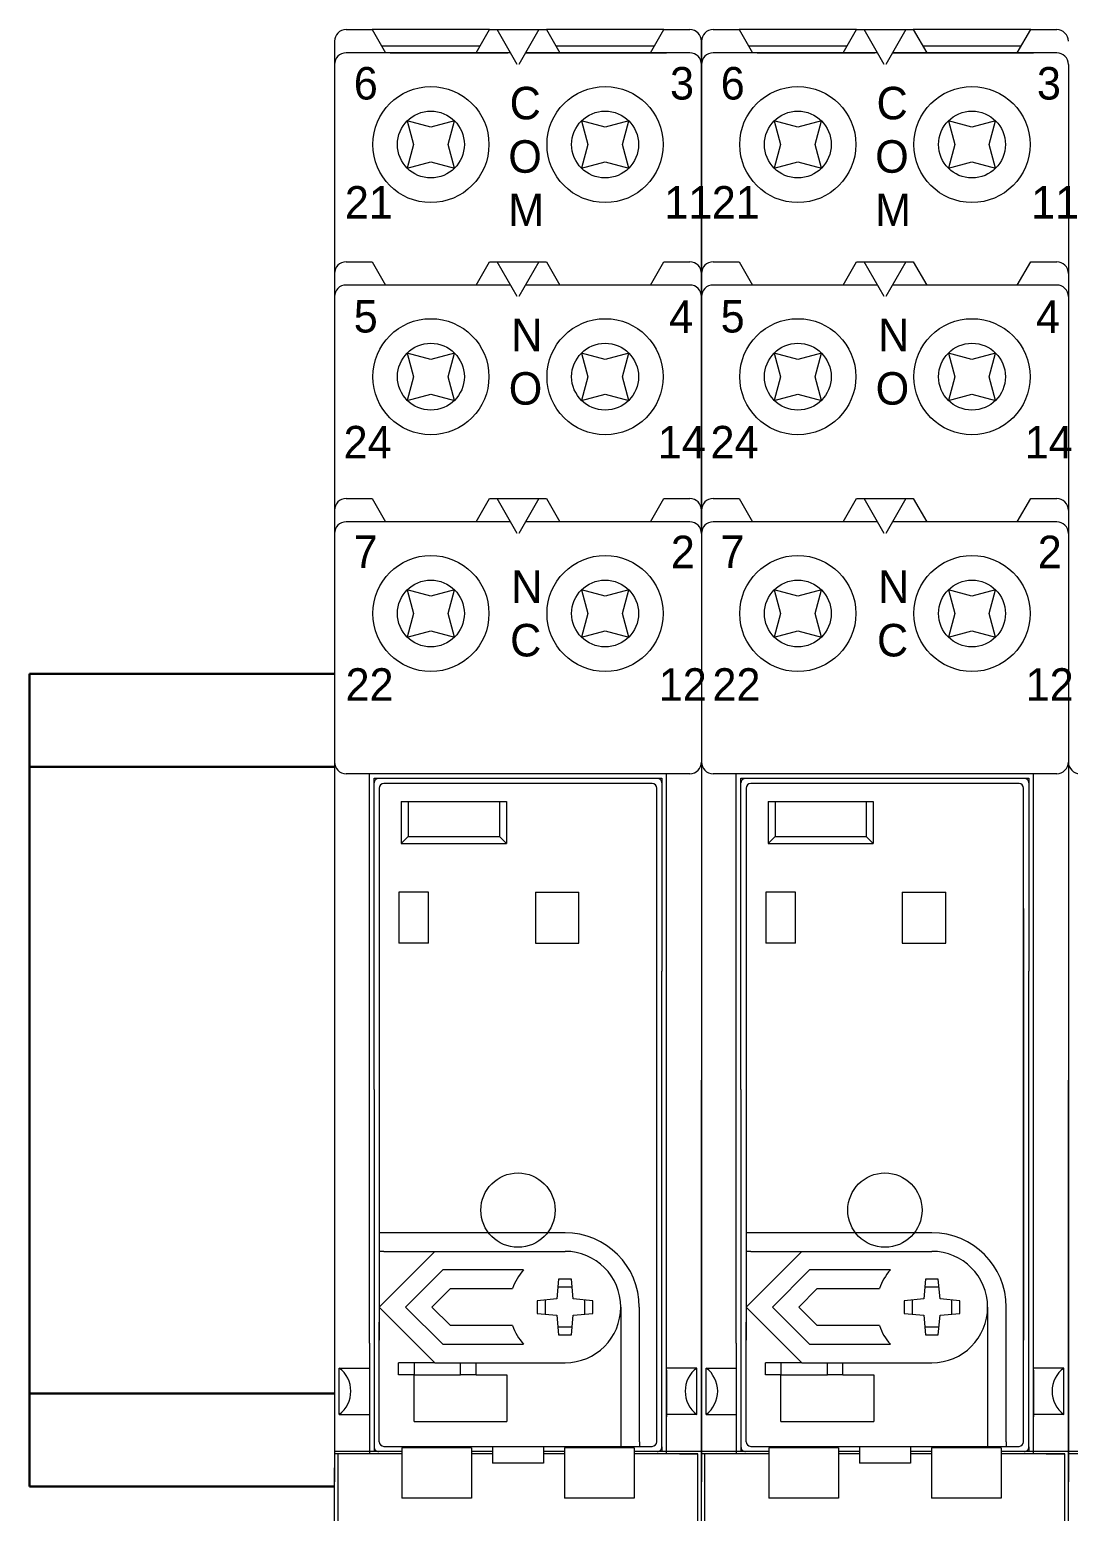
# Model space of a CAD drawing. Header units: millimetres. Extents: x -6000 to 26000, y -6000 to 26000.
# Drawn here: x 87.01 to 93.24, y -4977.31 to -4968.43 of the extents above; entities that cross this region are included whole.
import ezdxf

# ---------------------------------------------------------------- set-up
doc = ezdxf.new("R2010")
doc.units = ezdxf.units.MM
doc.header["$MEASUREMENT"] = 0
doc.linetypes.add('HIDDEN2', pattern=[2.38125, 1.5875, -0.79375])
for name, color, linetype, lineweight in [('Чертеж и Рисунок_Ном._пера__1', 7, 'Continuous', 15), ('Чертеж и Рисунок_Ном._пера__21', 7, 'Continuous', 30), ('Чертеж и Рисунок_Ном._пера__7', 7, 'Continuous', 15)]:
    doc.layers.add(name, color=color, linetype=linetype, lineweight=lineweight)
doc.styles.add('СГЕНЕРИР_СТИЛЬ_2', font='')
doc.styles.get('СГЕНЕРИР_СТИЛЬ_2').set_extended_font_data('Arial')

msp = doc.modelspace()

# ---------------------------------------------------------------- linework, layer by layer
at = {"layer": 'Чертеж и Рисунок_Ном._пера__21', "color": 7, "linetype": 'Continuous', "lineweight": 30}
for p, q in [((87.0135, -4972.2921), (88.8399, -4972.2921)), ((87.0135, -4977.1606), (87.0135, -4972.2921)), ((87.0135, -4972.8485), (88.8399, -4972.8485)), ((88.8399, -4976.6042), (87.0135, -4976.6042)), ((88.8399, -4977.1606), (87.0135, -4977.1606))]:
    msp.add_line(p, q, dxfattribs=at)
at = {"layer": 'Чертеж и Рисунок_Ном._пера__7', "color": 7, "linetype": 'Continuous', "lineweight": 15}
for p, q in [((88.8399, -4968.5018), (88.8399, -4968.6409)), ((88.9094, -4968.4323), (89.0656, -4968.4323)), ((89.7687, -4968.4323), (89.0656, -4968.4323)), ((89.0656, -4968.4323), (89.1459, -4968.5714)), ((89.6884, -4968.5714), (89.7687, -4968.4323)), ((89.7687, -4968.4323), (89.8136, -4968.4323)), ((89.7916, -4968.4323), (90.0859, -4968.4323)), ((89.8939, -4968.5714), (89.8136, -4968.4323)), ((89.934, -4968.6409), (89.8136, -4968.4323)), ((89.8136, -4968.4323), (90.064, -4968.4323)), ((90.064, -4968.4323), (89.9435, -4968.6409)), ((90.064, -4968.4323), (90.1088, -4968.4323)), ((90.812, -4968.4323), (90.1088, -4968.4323)), ((90.1088, -4968.4323), (90.1892, -4968.5714)), ((90.7316, -4968.5714), (90.812, -4968.4323)), ((90.812, -4968.4323), (90.9681, -4968.4323)), ((91.0377, -4968.6409), (91.0377, -4968.5018)), ((91.0377, -4968.5018), (91.0377, -4968.6409)), ((91.1072, -4968.4323), (91.2634, -4968.4323)), ((91.9665, -4968.4323), (91.2634, -4968.4323)), ((91.2634, -4968.4323), (91.3437, -4968.5714)), ((91.8862, -4968.5714), (91.9665, -4968.4323)), ((91.9665, -4968.4323), (92.0114, -4968.4323)), ((91.9894, -4968.4323), (92.2837, -4968.4323)), ((92.0917, -4968.5714), (92.0114, -4968.4323)), ((92.1318, -4968.6409), (92.0114, -4968.4323)), ((92.0114, -4968.4323), (92.2617, -4968.4323)), ((92.2617, -4968.4323), (92.1413, -4968.6409)), ((92.2617, -4968.4323), (92.3066, -4968.4323)), ((93.0097, -4968.4323), (92.3066, -4968.4323)), ((92.3066, -4968.4323), (92.3869, -4968.5714)), ((92.9294, -4968.5714), (93.0097, -4968.4323)), ((93.0097, -4968.4323), (93.1659, -4968.4323)), ((89.8939, -4968.5714), (88.9094, -4968.5714)), ((89.1218, -4968.5296), (89.7125, -4968.5296)), ((89.1737, -4968.5714), (89.8787, -4968.5714)), ((89.9837, -4968.5714), (90.829, -4968.5714)), ((90.9681, -4968.5714), (89.9837, -4968.5714)), ((89.9989, -4968.5714), (90.829, -4968.5714)), ((90.1651, -4968.5296), (90.7557, -4968.5296)), ((92.0917, -4968.5714), (91.1072, -4968.5714)), ((91.3196, -4968.5296), (91.9103, -4968.5296)), ((91.3715, -4968.5714), (92.0765, -4968.5714)), ((92.1814, -4968.5714), (93.0268, -4968.5714)), ((93.1659, -4968.5714), (92.1814, -4968.5714)), ((92.1966, -4968.5714), (93.0268, -4968.5714)), ((92.3628, -4968.5296), (92.9535, -4968.5296)), ((88.8399, -4968.6409), (88.8399, -4974.7264)), ((88.8399, -4968.6409), (88.8399, -4969.8928)), ((91.0377, -4968.6409), (91.0377, -4974.7264)), ((91.0377, -4969.8928), (91.0377, -4968.6409)), ((91.0377, -4968.6409), (91.0377, -4974.7264)), ((91.0377, -4968.6409), (91.0377, -4969.8928)), ((93.2354, -4968.6409), (93.2354, -4974.7264)), ((93.2354, -4968.6409), (93.2354, -4974.7264)), ((89.2755, -4968.9792), (89.3135, -4969.1208)), ((89.4171, -4969.0171), (89.2755, -4968.9792)), ((89.5588, -4968.9792), (89.4171, -4969.0171)), ((89.5208, -4969.1208), (89.5588, -4968.9792)), ((90.4604, -4969.0171), (90.3188, -4968.9792)), ((90.3188, -4968.9792), (90.3567, -4969.1208)), ((90.602, -4968.9792), (90.4604, -4969.0171)), ((90.5641, -4969.1208), (90.602, -4968.9792)), ((91.4733, -4968.9792), (91.5112, -4969.1208)), ((91.6149, -4969.0171), (91.4733, -4968.9792)), ((91.7566, -4968.9792), (91.6149, -4969.0171)), ((91.7186, -4969.1208), (91.7566, -4968.9792)), ((92.6582, -4969.0171), (92.5165, -4968.9792)), ((92.5165, -4968.9792), (92.5545, -4969.1208)), ((92.7998, -4968.9792), (92.6582, -4969.0171)), ((92.7619, -4969.1208), (92.7998, -4968.9792)), ((89.3135, -4969.1208), (89.2755, -4969.2624)), ((89.5588, -4969.2624), (89.5208, -4969.1208)), ((90.3567, -4969.1208), (90.3188, -4969.2624)), ((90.602, -4969.2624), (90.5641, -4969.1208)), ((91.5112, -4969.1208), (91.4733, -4969.2624)), ((91.7566, -4969.2624), (91.7186, -4969.1208)), ((92.5545, -4969.1208), (92.5165, -4969.2624)), ((92.7998, -4969.2624), (92.7619, -4969.1208)), ((89.2755, -4969.2624), (89.4171, -4969.2245)), ((89.4171, -4969.2245), (89.5588, -4969.2624)), ((90.3188, -4969.2624), (90.4604, -4969.2245)), ((90.4604, -4969.2245), (90.602, -4969.2624)), ((91.4733, -4969.2624), (91.6149, -4969.2245)), ((91.6149, -4969.2245), (91.7566, -4969.2624)), ((92.5165, -4969.2624), (92.6582, -4969.2245)), ((92.6582, -4969.2245), (92.7998, -4969.2624)), ((88.9094, -4969.8233), (89.0656, -4969.8233)), ((89.0656, -4969.8233), (89.1459, -4969.9624)), ((89.6884, -4969.9624), (89.7687, -4969.8233)), ((89.7687, -4969.8233), (89.8136, -4969.8233)), ((89.934, -4970.0319), (89.8136, -4969.8233)), ((89.8136, -4969.8233), (90.064, -4969.8233)), ((90.064, -4969.8233), (89.9435, -4970.0319)), ((90.064, -4969.8233), (90.1088, -4969.8233)), ((90.1088, -4969.8233), (90.1892, -4969.9624)), ((90.7316, -4969.9624), (90.812, -4969.8233)), ((90.812, -4969.8233), (90.9681, -4969.8233)), ((91.1072, -4969.8233), (91.2634, -4969.8233)), ((91.2634, -4969.8233), (91.3437, -4969.9624)), ((91.8862, -4969.9624), (91.9665, -4969.8233)), ((91.9665, -4969.8233), (92.0114, -4969.8233)), ((92.1318, -4970.0319), (92.0114, -4969.8233)), ((92.0114, -4969.8233), (92.2617, -4969.8233)), ((92.2617, -4969.8233), (92.1413, -4970.0319)), ((92.2617, -4969.8233), (92.3066, -4969.8233)), ((92.3066, -4969.8233), (92.3869, -4969.9624)), ((92.9294, -4969.9624), (93.0097, -4969.8233)), ((93.0097, -4969.8233), (93.1659, -4969.8233)), ((88.8399, -4969.8928), (88.8399, -4970.0319)), ((91.0377, -4970.0319), (91.0377, -4969.8928)), ((91.0377, -4969.8928), (91.0377, -4970.0319)), ((89.8939, -4969.9624), (88.9094, -4969.9624)), ((90.9681, -4969.9624), (89.9837, -4969.9624)), ((92.0917, -4969.9624), (91.1072, -4969.9624)), ((93.1659, -4969.9624), (92.1814, -4969.9624)), ((88.8399, -4970.0319), (88.8399, -4971.3116)), ((91.0377, -4971.3116), (91.0377, -4970.0319)), ((91.0377, -4970.0319), (91.0377, -4971.3116)), ((89.2755, -4970.3702), (89.3135, -4970.5118)), ((89.4171, -4970.4081), (89.2755, -4970.3702)), ((89.5588, -4970.3702), (89.4171, -4970.4081)), ((89.5208, -4970.5118), (89.5588, -4970.3702)), ((90.3188, -4970.3702), (90.3567, -4970.5118)), ((90.4604, -4970.4081), (90.3188, -4970.3702)), ((90.602, -4970.3702), (90.4604, -4970.4081)), ((90.5641, -4970.5118), (90.602, -4970.3702)), ((91.4733, -4970.3702), (91.5112, -4970.5118)), ((91.6149, -4970.4081), (91.4733, -4970.3702)), ((91.7566, -4970.3702), (91.6149, -4970.4081)), ((91.7186, -4970.5118), (91.7566, -4970.3702)), ((92.5165, -4970.3702), (92.5545, -4970.5118)), ((92.6582, -4970.4081), (92.5165, -4970.3702)), ((92.7998, -4970.3702), (92.6582, -4970.4081)), ((92.7619, -4970.5118), (92.7998, -4970.3702)), ((89.3135, -4970.5118), (89.2755, -4970.6534)), ((89.5588, -4970.6534), (89.5208, -4970.5118)), ((90.3567, -4970.5118), (90.3188, -4970.6534)), ((90.602, -4970.6534), (90.5641, -4970.5118)), ((91.5112, -4970.5118), (91.4733, -4970.6534)), ((91.7566, -4970.6534), (91.7186, -4970.5118)), ((92.5545, -4970.5118), (92.5165, -4970.6534)), ((92.7998, -4970.6534), (92.7619, -4970.5118)), ((89.2755, -4970.6534), (89.4171, -4970.6155)), ((89.4171, -4970.6155), (89.5588, -4970.6534)), ((90.3188, -4970.6534), (90.4604, -4970.6155)), ((90.4604, -4970.6155), (90.602, -4970.6534)), ((91.4733, -4970.6534), (91.6149, -4970.6155)), ((91.6149, -4970.6155), (91.7566, -4970.6534)), ((92.5165, -4970.6534), (92.6582, -4970.6155)), ((92.6582, -4970.6155), (92.7998, -4970.6534)), ((88.9094, -4971.2421), (89.0656, -4971.2421)), ((89.0656, -4971.2421), (89.1459, -4971.3812)), ((89.6884, -4971.3812), (89.7687, -4971.2421)), ((89.7687, -4971.2421), (89.8136, -4971.2421)), ((89.934, -4971.4507), (89.8136, -4971.2421)), ((89.8136, -4971.2421), (90.064, -4971.2421)), ((90.064, -4971.2421), (89.9435, -4971.4507)), ((90.064, -4971.2421), (90.1088, -4971.2421)), ((90.1088, -4971.2421), (90.1892, -4971.3812)), ((90.7316, -4971.3812), (90.812, -4971.2421)), ((90.812, -4971.2421), (90.9681, -4971.2421)), ((91.1072, -4971.2421), (91.2634, -4971.2421)), ((91.2634, -4971.2421), (91.3437, -4971.3812)), ((91.8862, -4971.3812), (91.9665, -4971.2421)), ((91.9665, -4971.2421), (92.0114, -4971.2421)), ((92.1318, -4971.4507), (92.0114, -4971.2421)), ((92.0114, -4971.2421), (92.2617, -4971.2421)), ((92.2617, -4971.2421), (92.1413, -4971.4507)), ((92.2617, -4971.2421), (92.3066, -4971.2421)), ((92.3066, -4971.2421), (92.3869, -4971.3812)), ((92.9294, -4971.3812), (93.0097, -4971.2421)), ((93.0097, -4971.2421), (93.1659, -4971.2421)), ((88.8399, -4971.3116), (88.8399, -4971.4507)), ((91.0377, -4971.4507), (91.0377, -4971.3116)), ((91.0377, -4971.3116), (91.0377, -4971.4507)), ((89.8939, -4971.3812), (88.9094, -4971.3812)), ((90.9681, -4971.3812), (89.9837, -4971.3812)), ((92.0917, -4971.3812), (91.1072, -4971.3812)), ((93.1659, -4971.3812), (92.1814, -4971.3812)), ((89.2755, -4971.789), (89.3135, -4971.9306)), ((89.4171, -4971.8269), (89.2755, -4971.789)), ((89.5588, -4971.789), (89.4171, -4971.8269)), ((89.5208, -4971.9306), (89.5588, -4971.789)), ((90.4604, -4971.8269), (90.3188, -4971.789)), ((90.3188, -4971.789), (90.3567, -4971.9306)), ((90.602, -4971.789), (90.4604, -4971.8269)), ((90.5641, -4971.9306), (90.602, -4971.789)), ((91.4733, -4971.789), (91.5112, -4971.9306)), ((91.6149, -4971.8269), (91.4733, -4971.789)), ((91.7566, -4971.789), (91.6149, -4971.8269)), ((91.7186, -4971.9306), (91.7566, -4971.789)), ((92.6582, -4971.8269), (92.5165, -4971.789)), ((92.5165, -4971.789), (92.5545, -4971.9306)), ((92.7998, -4971.789), (92.6582, -4971.8269)), ((92.7619, -4971.9306), (92.7998, -4971.789)), ((89.3135, -4971.9306), (89.2755, -4972.0723)), ((89.5588, -4972.0723), (89.5208, -4971.9306)), ((90.3567, -4971.9306), (90.3188, -4972.0723)), ((90.602, -4972.0723), (90.5641, -4971.9306)), ((91.5112, -4971.9306), (91.4733, -4972.0723)), ((91.7566, -4972.0723), (91.7186, -4971.9306)), ((92.5545, -4971.9306), (92.5165, -4972.0723)), ((92.7998, -4972.0723), (92.7619, -4971.9306)), ((89.2755, -4972.0723), (89.4171, -4972.0343)), ((89.4171, -4972.0343), (89.5588, -4972.0723)), ((90.3188, -4972.0723), (90.4604, -4972.0343)), ((90.4604, -4972.0343), (90.602, -4972.0723)), ((91.4733, -4972.0723), (91.6149, -4972.0343)), ((91.6149, -4972.0343), (91.7566, -4972.0723)), ((92.5165, -4972.0723), (92.6582, -4972.0343)), ((92.6582, -4972.0343), (92.7998, -4972.0723)), ((90.9681, -4972.8904), (88.9094, -4972.8904)), ((89.0485, -4976.3016), (89.0485, -4972.8904)), ((89.0763, -4972.9461), (89.0763, -4972.9182)), ((89.0763, -4972.9182), (90.8012, -4972.9182)), ((89.0764, -4973.6276), (89.0764, -4972.9461)), ((90.7421, -4972.9495), (89.1355, -4972.9495)), ((90.7734, -4972.9182), (90.8012, -4972.9182)), ((90.8012, -4972.9182), (90.8012, -4972.9461)), ((90.8012, -4972.9182), (90.8012, -4974.0728)), ((90.829, -4976.966), (90.829, -4972.8904)), ((93.1659, -4972.8904), (91.1072, -4972.8904)), ((91.2463, -4976.3016), (91.2463, -4972.8904)), ((91.2741, -4972.9461), (91.2741, -4972.9182)), ((91.2741, -4972.9182), (92.999, -4972.9182)), ((91.2741, -4973.6276), (91.2741, -4972.9461)), ((92.9399, -4972.9495), (91.3332, -4972.9495)), ((92.9712, -4972.9182), (92.999, -4972.9182)), ((92.999, -4972.9182), (92.999, -4972.9461)), ((92.999, -4972.9182), (92.999, -4974.0728)), ((93.0268, -4976.966), (93.0268, -4972.8904)), ((89.1076, -4972.9774), (89.1076, -4975.6411)), ((90.7699, -4976.893), (90.7699, -4972.9774)), ((91.3054, -4972.9774), (91.3054, -4975.6411)), ((92.9677, -4976.893), (92.9677, -4972.9774)), ((89.2398, -4973.0573), (89.8692, -4973.0573)), ((89.2398, -4973.0573), (89.2398, -4973.3077)), ((89.2815, -4973.0573), (89.2815, -4973.266)), ((89.8275, -4973.0573), (89.8275, -4973.266)), ((89.8692, -4973.0573), (89.8692, -4973.3077)), ((91.4376, -4973.0573), (92.067, -4973.0573)), ((91.4376, -4973.0573), (91.4376, -4973.3077)), ((91.4793, -4973.0573), (91.4793, -4973.266)), ((92.0253, -4973.0573), (92.0253, -4973.266)), ((92.067, -4973.0573), (92.067, -4973.3077)), ((89.2398, -4973.3077), (89.2815, -4973.266)), ((89.2398, -4973.3077), (89.8692, -4973.3077)), ((89.2815, -4973.266), (89.8275, -4973.266)), ((89.8692, -4973.3077), (89.8275, -4973.266)), ((91.4376, -4973.3077), (91.4793, -4973.266)), ((91.4376, -4973.3077), (92.067, -4973.3077)), ((91.4793, -4973.266), (92.0253, -4973.266)), ((92.067, -4973.3077), (92.0253, -4973.266)), ((89.0764, -4974.0728), (89.0764, -4973.6276)), ((89.4032, -4973.5998), (89.2259, -4973.5998)), ((89.2259, -4973.5998), (89.2259, -4973.9058)), ((89.4032, -4973.9058), (89.4032, -4973.5998)), ((90.0431, -4973.5998), (90.3039, -4973.5998)), ((90.0431, -4973.5998), (90.0431, -4973.9058)), ((90.3039, -4973.9058), (90.3039, -4973.5998)), ((91.2741, -4974.0728), (91.2741, -4973.6276)), ((91.601, -4973.5998), (91.4237, -4973.5998)), ((91.4237, -4973.5998), (91.4237, -4973.9058)), ((91.601, -4973.9058), (91.601, -4973.5998)), ((92.2409, -4973.5998), (92.5017, -4973.5998)), ((92.2409, -4973.5998), (92.2409, -4973.9058)), ((92.5017, -4973.9058), (92.5017, -4973.5998)), ((89.1074, -4973.6972), (89.1074, -4976.2845)), ((90.7701, -4976.2845), (90.7701, -4973.6972)), ((91.3052, -4973.6972), (91.3052, -4976.2845)), ((92.9679, -4976.2845), (92.9679, -4973.6972)), ((89.4032, -4973.9058), (89.2259, -4973.9058)), ((90.0431, -4973.9058), (90.3039, -4973.9058)), ((91.601, -4973.9058), (91.4237, -4973.9058)), ((92.2409, -4973.9058), (92.5017, -4973.9058)), ((89.0764, -4974.7822), (89.0764, -4974.0728)), ((90.8012, -4976.9243), (90.8012, -4974.0728)), ((91.2741, -4974.7822), (91.2741, -4974.0728)), ((92.999, -4976.9243), (92.999, -4974.0728)), ((88.8399, -4974.7264), (88.8399, -4976.9939)), ((91.0377, -4978.371), (91.0377, -4974.7264)), ((91.0377, -4974.7264), (91.0377, -4976.9939)), ((93.2354, -4978.371), (93.2354, -4974.7264)), ((93.2354, -4974.7264), (93.2354, -4976.9939)), ((89.0764, -4974.7822), (89.0764, -4976.9521)), ((91.2741, -4974.7822), (91.2741, -4976.9521)), ((89.1355, -4975.6411), (89.1076, -4975.6411)), ((89.1076, -4975.6411), (89.1076, -4975.7524)), ((90.2204, -4975.6411), (89.1355, -4975.6411)), ((91.3332, -4975.6411), (91.3054, -4975.6411)), ((91.3054, -4975.6411), (91.3054, -4975.7524)), ((92.4182, -4975.6411), (91.3332, -4975.6411)), ((89.1355, -4975.7524), (89.1076, -4975.7524)), ((89.1076, -4975.7524), (89.1076, -4976.0862)), ((89.1076, -4976.0862), (89.4415, -4975.7524)), ((89.1355, -4975.7524), (90.2204, -4975.7524)), ((91.3332, -4975.7524), (91.3054, -4975.7524)), ((91.3054, -4975.7524), (91.3054, -4976.0862)), ((91.3054, -4976.0862), (91.6393, -4975.7524)), ((91.3332, -4975.7524), (92.4182, -4975.7524)), ((89.4876, -4975.8637), (89.265, -4976.0862)), ((89.9716, -4975.8637), (89.4876, -4975.8637)), ((91.6854, -4975.8637), (91.4628, -4976.0862)), ((92.1694, -4975.8637), (91.6854, -4975.8637)), ((90.1822, -4975.9193), (90.1718, -4976.0376)), ((90.2629, -4975.9678), (90.178, -4975.9678)), ((90.2587, -4975.9193), (90.1822, -4975.9193)), ((90.2691, -4976.0376), (90.2587, -4975.9193)), ((92.38, -4975.9193), (92.3696, -4976.0376)), ((92.4607, -4975.9678), (92.3757, -4975.9678)), ((92.4565, -4975.9193), (92.38, -4975.9193)), ((92.4668, -4976.0376), (92.4565, -4975.9193)), ((89.4224, -4976.0862), (89.5337, -4975.975)), ((89.5337, -4975.975), (89.9057, -4975.975)), ((90.1718, -4976.0376), (90.0535, -4976.048)), ((90.0535, -4976.048), (90.0535, -4976.1245)), ((90.102, -4976.0437), (90.102, -4976.1287)), ((90.3874, -4976.048), (90.2691, -4976.0376)), ((90.3389, -4976.1287), (90.3389, -4976.0437)), ((90.3874, -4976.1245), (90.3874, -4976.048)), ((91.6202, -4976.0862), (91.7315, -4975.975)), ((91.7315, -4975.975), (92.1035, -4975.975)), ((92.3696, -4976.0376), (92.2513, -4976.048)), ((92.2513, -4976.048), (92.2513, -4976.1245)), ((92.2998, -4976.0437), (92.2998, -4976.1287)), ((92.5851, -4976.048), (92.4668, -4976.0376)), ((92.5367, -4976.1287), (92.5367, -4976.0437)), ((92.5851, -4976.1245), (92.5851, -4976.048)), ((89.1076, -4976.0862), (89.1076, -4976.1765)), ((89.1076, -4976.0862), (89.4415, -4976.4201)), ((89.265, -4976.0862), (89.4876, -4976.3088)), ((89.5337, -4976.1975), (89.4224, -4976.0862)), ((90.0535, -4976.1245), (90.1718, -4976.1348)), ((90.1718, -4976.1348), (90.1822, -4976.2532)), ((90.2587, -4976.2532), (90.2691, -4976.1348)), ((90.2691, -4976.1348), (90.3874, -4976.1245)), ((90.5543, -4976.0862), (90.5543, -4976.893)), ((90.6656, -4976.893), (90.6656, -4976.0862)), ((91.3054, -4976.0862), (91.3054, -4976.1765)), ((91.3054, -4976.0862), (91.6393, -4976.4201)), ((91.4628, -4976.0862), (91.6854, -4976.3088)), ((91.7315, -4976.1975), (91.6202, -4976.0862)), ((92.2513, -4976.1245), (92.3696, -4976.1348)), ((92.3696, -4976.1348), (92.38, -4976.2532)), ((92.4565, -4976.2532), (92.4668, -4976.1348)), ((92.4668, -4976.1348), (92.5851, -4976.1245)), ((92.7521, -4976.0862), (92.7521, -4976.893)), ((92.8633, -4976.893), (92.8633, -4976.0862)), ((89.1076, -4976.893), (89.1076, -4976.1765)), ((89.9057, -4976.1975), (89.5337, -4976.1975)), ((90.178, -4976.2047), (90.2629, -4976.2047)), ((91.3054, -4976.893), (91.3054, -4976.1765)), ((92.1035, -4976.1975), (91.7315, -4976.1975)), ((92.3757, -4976.2047), (92.4607, -4976.2047)), ((89.0485, -4976.3016), (89.0485, -4976.966)), ((89.4876, -4976.3088), (89.9716, -4976.3088)), ((90.1822, -4976.2532), (90.2587, -4976.2532)), ((91.2463, -4976.3016), (91.2463, -4976.966)), ((91.6854, -4976.3088), (92.1694, -4976.3088)), ((92.38, -4976.2532), (92.4565, -4976.2532)), ((88.8677, -4976.7296), (88.8677, -4976.4514)), ((88.8677, -4976.4514), (89.0485, -4976.4514)), ((89.3163, -4976.4201), (89.2231, -4976.4201)), ((89.2231, -4976.4931), (89.2231, -4976.4201)), ((89.3163, -4976.4931), (89.2231, -4976.4931)), ((89.3163, -4976.4201), (89.3163, -4976.4931)), ((89.4415, -4976.4201), (89.3163, -4976.4201)), ((89.3163, -4976.4931), (89.5945, -4976.4931)), ((89.3163, -4976.7713), (89.3163, -4976.4931)), ((89.4415, -4976.4201), (90.2204, -4976.4201)), ((89.5945, -4976.4931), (89.5945, -4976.4201)), ((89.6877, -4976.4931), (89.5945, -4976.4931)), ((89.6877, -4976.4931), (89.6877, -4976.4201)), ((89.6877, -4976.4931), (89.7954, -4976.4931)), ((89.7954, -4976.4931), (89.8727, -4976.4931)), ((89.8727, -4976.4931), (89.8727, -4976.7713)), ((91.0098, -4976.4514), (90.829, -4976.4514)), ((90.829, -4976.4653), (90.829, -4976.7435)), ((91.0098, -4976.7296), (91.0098, -4976.4514)), ((91.0655, -4976.7296), (91.0655, -4976.4514)), ((91.0655, -4976.4514), (91.2463, -4976.4514)), ((91.5141, -4976.4201), (91.4209, -4976.4201)), ((91.4209, -4976.4931), (91.4209, -4976.4201)), ((91.5141, -4976.4931), (91.4209, -4976.4931)), ((91.5141, -4976.4201), (91.5141, -4976.4931)), ((91.6393, -4976.4201), (91.5141, -4976.4201)), ((91.5141, -4976.4931), (91.7923, -4976.4931)), ((91.5141, -4976.7713), (91.5141, -4976.4931)), ((91.6393, -4976.4201), (92.4182, -4976.4201)), ((91.7923, -4976.4931), (91.7923, -4976.4201)), ((91.8855, -4976.4931), (91.7923, -4976.4931)), ((91.8855, -4976.4931), (91.8855, -4976.4201)), ((91.8855, -4976.4931), (91.9932, -4976.4931)), ((91.9932, -4976.4931), (92.0705, -4976.4931)), ((92.0705, -4976.4931), (92.0705, -4976.7713)), ((93.2076, -4976.4514), (93.0268, -4976.4514)), ((93.0268, -4976.4653), (93.0268, -4976.7435)), ((93.2076, -4976.7296), (93.2076, -4976.4514)), ((88.8677, -4976.7296), (89.0485, -4976.7296)), ((89.3163, -4976.7713), (89.87, -4976.7713)), ((89.87, -4976.7713), (89.8727, -4976.7713)), ((91.0098, -4976.7296), (90.829, -4976.7296)), ((91.0655, -4976.7296), (91.2463, -4976.7296)), ((91.5141, -4976.7713), (92.0678, -4976.7713)), ((92.0678, -4976.7713), (92.0705, -4976.7713)), ((93.2076, -4976.7296), (93.0268, -4976.7296)), ((91.0377, -4976.8548), (91.0377, -4976.9939)), ((93.2354, -4976.8548), (93.2354, -4976.9939)), ((89.1355, -4976.9208), (89.91, -4976.9208)), ((89.2433, -4976.9291), (89.2433, -4977.2303)), ((89.6606, -4976.9291), (89.2433, -4976.9291)), ((89.6606, -4976.9291), (89.6606, -4977.2303)), ((89.7858, -4976.9242), (89.7858, -4977.0217)), ((90.0918, -4976.9242), (89.7858, -4976.9242)), ((89.91, -4976.9208), (90.5543, -4976.9208)), ((90.0918, -4976.9242), (90.0918, -4977.0217)), ((90.6343, -4976.9291), (90.217, -4976.9291)), ((90.217, -4976.9291), (90.217, -4977.2303)), ((90.5543, -4976.893), (90.5543, -4976.9208)), ((90.5543, -4976.9208), (90.6656, -4976.9208)), ((90.6343, -4976.9291), (90.6343, -4977.2303)), ((90.6656, -4976.893), (90.6656, -4976.9208)), ((90.6656, -4976.9208), (90.7421, -4976.9208)), ((90.8012, -4976.9243), (90.8012, -4976.9521)), ((91.3332, -4976.9208), (92.1078, -4976.9208)), ((91.4411, -4976.9291), (91.4411, -4977.2303)), ((91.8584, -4976.9291), (91.4411, -4976.9291)), ((91.8584, -4976.9291), (91.8584, -4977.2303)), ((91.9835, -4976.9242), (91.9835, -4977.0217)), ((92.2896, -4976.9242), (91.9835, -4976.9242)), ((92.1078, -4976.9208), (92.7521, -4976.9208)), ((92.2896, -4976.9242), (92.2896, -4977.0217)), ((92.8321, -4976.9291), (92.4148, -4976.9291)), ((92.4148, -4976.9291), (92.4148, -4977.2303)), ((92.7521, -4976.893), (92.7521, -4976.9208)), ((92.7521, -4976.9208), (92.8633, -4976.9208)), ((92.8321, -4976.9291), (92.8321, -4977.2303)), ((92.8633, -4976.893), (92.8633, -4976.9208)), ((92.8633, -4976.9208), (92.9399, -4976.9208)), ((92.999, -4976.9243), (92.999, -4976.9521)), ((89.2433, -4976.9521), (88.8399, -4976.9521)), ((89.2433, -4976.966), (88.8399, -4976.966)), ((88.8399, -4976.9939), (88.8399, -4977.133)), ((88.972, -4976.966), (88.8607, -4976.966)), ((88.8607, -4977.5224), (88.8607, -4976.966)), ((89.2433, -4976.966), (88.972, -4976.966)), ((89.2433, -4976.9521), (89.0764, -4976.9521)), ((89.7858, -4976.9521), (89.6606, -4976.9521)), ((89.7858, -4976.966), (89.6606, -4976.966)), ((89.7858, -4976.966), (89.6606, -4976.966)), ((90.0918, -4977.0217), (89.7858, -4977.0217)), ((90.217, -4976.9521), (90.0918, -4976.9521)), ((90.217, -4976.9521), (90.0918, -4976.9521)), ((90.217, -4976.966), (90.0918, -4976.966)), ((90.217, -4976.966), (90.0918, -4976.966)), ((90.8012, -4976.9521), (90.6343, -4976.9521)), ((91.0377, -4976.9521), (90.6343, -4976.9521)), ((91.0168, -4976.966), (90.6343, -4976.966)), ((90.9055, -4976.966), (90.6343, -4976.966)), ((90.9055, -4976.966), (91.0168, -4976.966)), ((91.0168, -4977.5224), (91.0168, -4976.966)), ((91.4411, -4976.9521), (91.0377, -4976.9521)), ((91.4411, -4976.966), (91.0377, -4976.966)), ((91.0377, -4976.9939), (91.0377, -4977.133)), ((91.0377, -4976.9939), (91.0377, -4977.133)), ((91.1698, -4976.966), (91.0585, -4976.966)), ((91.0585, -4977.5224), (91.0585, -4976.966)), ((91.4411, -4976.966), (91.1698, -4976.966)), ((91.4411, -4976.9521), (91.2741, -4976.9521)), ((91.9835, -4976.9521), (91.8584, -4976.9521)), ((91.9835, -4976.966), (91.8584, -4976.966)), ((91.9835, -4976.966), (91.8584, -4976.966)), ((92.2896, -4977.0217), (91.9835, -4977.0217)), ((92.4148, -4976.9521), (92.2896, -4976.9521)), ((92.4148, -4976.9521), (92.2896, -4976.9521)), ((92.4148, -4976.966), (92.2896, -4976.966)), ((92.4148, -4976.966), (92.2896, -4976.966)), ((92.999, -4976.9521), (92.8321, -4976.9521)), ((93.2354, -4976.9521), (92.8321, -4976.9521)), ((93.2146, -4976.966), (92.8321, -4976.966)), ((93.1033, -4976.966), (92.8321, -4976.966)), ((93.1033, -4976.966), (93.2146, -4976.966)), ((93.2146, -4977.5224), (93.2146, -4976.966)), ((93.6388, -4976.9521), (93.2354, -4976.9521)), ((93.6388, -4976.966), (93.2354, -4976.966)), ((93.2354, -4976.9939), (93.2354, -4977.133)), ((93.2354, -4976.9939), (93.2354, -4977.133)), ((88.8399, -4978.371), (88.8399, -4977.0495)), ((91.0377, -4978.371), (91.0377, -4977.0495)), ((93.2354, -4978.371), (93.2354, -4977.0495)), ((89.6606, -4977.2303), (89.2433, -4977.2303)), ((90.6343, -4977.2303), (90.217, -4977.2303)), ((91.8584, -4977.2303), (91.4411, -4977.2303)), ((92.8321, -4977.2303), (92.4148, -4977.2303))]:
    msp.add_line(p, q, dxfattribs=at)
for centre, radius in [((89.4171, -4969.1208), 0.3477), ((90.4604, -4969.1208), 0.3477), ((91.6149, -4969.1208), 0.3477), ((92.6582, -4969.1208), 0.3477), ((89.4171, -4969.1208), 0.2003), ((90.4604, -4969.1208), 0.2003), ((91.6149, -4969.1208), 0.2003), ((92.6582, -4969.1208), 0.2003), ((89.4171, -4970.5118), 0.3477), ((90.4604, -4970.5118), 0.3477), ((91.6149, -4970.5118), 0.3477), ((92.6582, -4970.5118), 0.3477), ((89.4171, -4970.5118), 0.2003), ((90.4604, -4970.5118), 0.2003), ((91.6149, -4970.5118), 0.2003), ((92.6582, -4970.5118), 0.2003), ((89.4171, -4971.9306), 0.3477), ((90.4604, -4971.9306), 0.3477), ((91.6149, -4971.9306), 0.3477), ((92.6582, -4971.9306), 0.3477), ((89.4171, -4971.9306), 0.2003), ((90.4604, -4971.9306), 0.2003), ((91.6149, -4971.9306), 0.2003), ((92.6582, -4971.9306), 0.2003)]:
    msp.add_circle(centre, radius, dxfattribs=at)
at = {"layer": 'Чертеж и Рисунок_Ном._пера__7', "color": 7, "linetype": 'HIDDEN2', "lineweight": 15}
for centre in [(89.9388, -4975.5055), (92.1366, -4975.5055)]:
    msp.add_circle(centre, 0.2226, dxfattribs=at)
at = {"layer": 'Чертеж и Рисунок_Ном._пера__7', "color": 7, "linetype": 'Continuous', "lineweight": 15}
for centre, radius, start, end in [((88.9094, -4968.5018), 0.0695, 90, 180), ((90.9681, -4968.5018), 0.0695, 0, 90), ((91.1072, -4968.5018), 0.0695, 90, 180), ((93.1659, -4968.5018), 0.0695, 0, 90), ((88.9094, -4968.6409), 0.0695, 90, 180), ((90.9681, -4968.6409), 0.0695, 0, 90), ((91.1072, -4968.6409), 0.0695, 90, 180), ((93.1659, -4968.6409), 0.0695, 0, 90), ((88.9094, -4969.8928), 0.0695, 90, 180), ((90.9681, -4969.8928), 0.0695, 0, 90), ((91.1072, -4969.8928), 0.0695, 90, 180), ((93.1659, -4969.8928), 0.0695, 0, 90), ((88.9094, -4970.0319), 0.0695, 90, 180), ((90.9681, -4970.0319), 0.0695, 0, 90), ((91.1072, -4970.0319), 0.0695, 90, 180), ((93.1659, -4970.0319), 0.0695, 0, 90), ((88.9094, -4971.3116), 0.0695, 90, 180), ((90.9681, -4971.3116), 0.0695, 0, 90), ((91.1072, -4971.3116), 0.0695, 90, 180), ((93.1659, -4971.3116), 0.0695, 0, 90), ((88.9094, -4971.4507), 0.0695, 90, 180), ((90.9681, -4971.4507), 0.0695, 0, 90), ((91.1072, -4971.4507), 0.0695, 90, 180), ((93.1659, -4971.4507), 0.0695, 0, 90), ((88.9094, -4972.8209), 0.0695, 180, 270), ((90.9681, -4972.8209), 0.0695, 270, 0), ((91.1072, -4972.8209), 0.0695, 180, 270), ((93.1659, -4972.8209), 0.0695, 270, 0), ((93.305, -4972.8209), 0.0695, 180, 270), ((89.1042, -4972.9461), 0.0278, 89.9991, 180.0009), ((89.1355, -4972.9774), 0.0278, 90, 180), ((90.7421, -4972.9774), 0.0278, 0, 90), ((90.7734, -4972.9461), 0.0278, 359.9991, 90.0009), ((91.302, -4972.9461), 0.0278, 89.9991, 180.0009), ((91.3332, -4972.9774), 0.0278, 90, 180), ((92.9399, -4972.9774), 0.0278, 0, 90), ((92.9712, -4972.9461), 0.0278, 359.9991, 90.0009), ((90.2204, -4976.0862), 0.4451, 0, 90), ((92.4182, -4976.0862), 0.4451, 0, 90), ((90.2204, -4976.0862), 0.3338, 0, 90), ((92.4182, -4976.0862), 0.3338, 0, 90), ((90.2204, -4976.0862), 0.3338, 138.18969, 160.52878), ((92.4182, -4976.0862), 0.3338, 138.18969, 160.52878), ((90.2204, -4976.0862), 0.3338, 270, 0), ((92.4182, -4976.0862), 0.3338, 270, 0), ((90.2204, -4976.0862), 0.3338, 199.47122, 221.81031), ((92.4182, -4976.0862), 0.3338, 199.47122, 221.81031), ((88.7634, -4976.5905), 0.1739, 306.8699, 53.1301), ((91.1142, -4976.5905), 0.1739, 126.8699, 233.1301), ((90.9612, -4976.5905), 0.1739, 306.8699, 53.1301), ((93.3119, -4976.5905), 0.1739, 126.8699, 233.1301), ((89.1042, -4976.9243), 0.0278, 179.9991, 270.0009), ((89.1355, -4976.893), 0.0278, 180, 270), ((90.7421, -4976.893), 0.0278, 270, 0), ((90.7734, -4976.9243), 0.0278, 269.9991, 0.0009), ((91.302, -4976.9243), 0.0278, 179.9991, 270.0009), ((91.3332, -4976.893), 0.0278, 180, 270), ((92.9399, -4976.893), 0.0278, 270, 0), ((92.9712, -4976.9243), 0.0278, 269.9991, 0.0009)]:
    msp.add_arc(centre, radius, start, end, dxfattribs=at)

# ---------------------------------------------------------------- texts
at = {"layer": 'Чертеж и Рисунок_Ном._пера__1', "color": 7, "linetype": 'Continuous', "lineweight": 15, "char_height": 0.19474, "attachment_point": 7, "style": 'СГЕНЕРИР_СТИЛЬ_2'}
for s, insert in [('\\A1;{\\W0.950000x;\\pql;\\fArial|b0|i0|c204|p38;6}', (88.9553, -4968.8538)), ('\\A1;{\\W0.950000x;\\pql;\\fArial|b0|i0|c204|p38;3}', (90.8494, -4968.8539)), ('\\A1;{\\W0.950000x;\\pql;\\fArial|b0|i0|c204|p38;6}', (91.1531, -4968.8538)), ('\\A1;{\\W0.950000x;\\pql;\\fArial|b0|i0|c204|p38;3}', (93.0472, -4968.8539)), ('\\A1;{\\W0.950000x;\\pql;\\fArial|b0|i0|c204|p38;C}', (89.8888, -4968.9725)), ('\\A1;{\\W0.950000x;\\pql;\\fArial|b0|i0|c204|p38;C}', (92.0866, -4968.9725)), ('\\A1;{\\W0.950000x;\\pql;\\fArial|b0|i0|c204|p38;O}', (89.8807, -4969.2925)), ('\\A1;{\\W0.950000x;\\pql;\\fArial|b0|i0|c204|p38;O}', (92.0784, -4969.2925)), ('\\A1;{\\W0.950000x;\\pql;\\fArial|b0|i0|c204|p38;21}', (88.9018, -4969.5646)), ('\\A1;{\\W0.950000x;\\pql;\\fArial|b0|i0|c204|p38;11}', (90.8151, -4969.5646)), ('\\A1;{\\W0.950000x;\\pql;\\fArial|b0|i0|c204|p38;21}', (91.0996, -4969.5646)), ('\\A1;{\\W0.950000x;\\pql;\\fArial|b0|i0|c204|p38;11}', (93.0129, -4969.5646)), ('\\A1;{\\W0.950000x;\\pql;\\fArial|b0|i0|c204|p38;M}', (89.88, -4969.6091)), ('\\A1;{\\W0.950000x;\\pql;\\fArial|b0|i0|c204|p38;M}', (92.0778, -4969.6091)), ('\\A1;{\\W0.950000x;\\pql;\\fArial|b0|i0|c204|p38;5}', (88.9549, -4970.2498)), ('\\A1;{\\W0.950000x;\\pql;\\fArial|b0|i0|c204|p38;4}', (90.8442, -4970.2496)), ('\\A1;{\\W0.950000x;\\pql;\\fArial|b0|i0|c204|p38;5}', (91.1527, -4970.2498)), ('\\A1;{\\W0.950000x;\\pql;\\fArial|b0|i0|c204|p38;4}', (93.042, -4970.2496)), ('\\A1;{\\W0.950000x;\\pql;\\fArial|b0|i0|c204|p38;N}', (89.8982, -4970.3589)), ('\\A1;{\\W0.950000x;\\pql;\\fArial|b0|i0|c204|p38;N}', (92.096, -4970.3589)), ('\\A1;{\\W0.950000x;\\pql;\\fArial|b0|i0|c204|p38;O}', (89.8834, -4970.6821)), ('\\A1;{\\W0.950000x;\\pql;\\fArial|b0|i0|c204|p38;O}', (92.0812, -4970.6821)), ('\\A1;{\\W0.950000x;\\pql;\\fArial|b0|i0|c204|p38;24}', (88.8942, -4971.0013)), ('\\A1;{\\W0.950000x;\\pql;\\fArial|b0|i0|c204|p38;14}', (90.7762, -4971.0013)), ('\\A1;{\\W0.950000x;\\pql;\\fArial|b0|i0|c204|p38;24}', (91.092, -4971.0013)), ('\\A1;{\\W0.950000x;\\pql;\\fArial|b0|i0|c204|p38;14}', (92.974, -4971.0013)), ('\\A1;{\\W0.950000x;\\pql;\\fArial|b0|i0|c204|p38;7}', (88.9542, -4971.6574)), ('\\A1;{\\W0.950000x;\\pql;\\fArial|b0|i0|c204|p38;2}', (90.8543, -4971.659)), ('\\A1;{\\W0.950000x;\\pql;\\fArial|b0|i0|c204|p38;7}', (91.152, -4971.6574)), ('\\A1;{\\W0.950000x;\\pql;\\fArial|b0|i0|c204|p38;2}', (93.052, -4971.659)), ('\\A1;{\\W0.950000x;\\pql;\\fArial|b0|i0|c204|p38;N}', (89.8982, -4971.8675)), ('\\A1;{\\W0.950000x;\\pql;\\fArial|b0|i0|c204|p38;N}', (92.096, -4971.8675)), ('\\A1;{\\W0.950000x;\\pql;\\fArial|b0|i0|c204|p38;C}', (89.8916, -4972.1906)), ('\\A1;{\\W0.950000x;\\pql;\\fArial|b0|i0|c204|p38;C}', (92.0893, -4972.1906)), ('\\A1;{\\W0.950000x;\\pql;\\fArial|b0|i0|c204|p38;22}', (88.9059, -4972.4533)), ('\\A1;{\\W0.950000x;\\pql;\\fArial|b0|i0|c204|p38;12}', (90.782, -4972.4533)), ('\\A1;{\\W0.950000x;\\pql;\\fArial|b0|i0|c204|p38;22}', (91.1037, -4972.4533)), ('\\A1;{\\W0.950000x;\\pql;\\fArial|b0|i0|c204|p38;12}', (92.9798, -4972.4533))]:
    msp.add_mtext(s, dxfattribs=dict(at, insert=insert))

doc.saveas('drawing.dxf')
